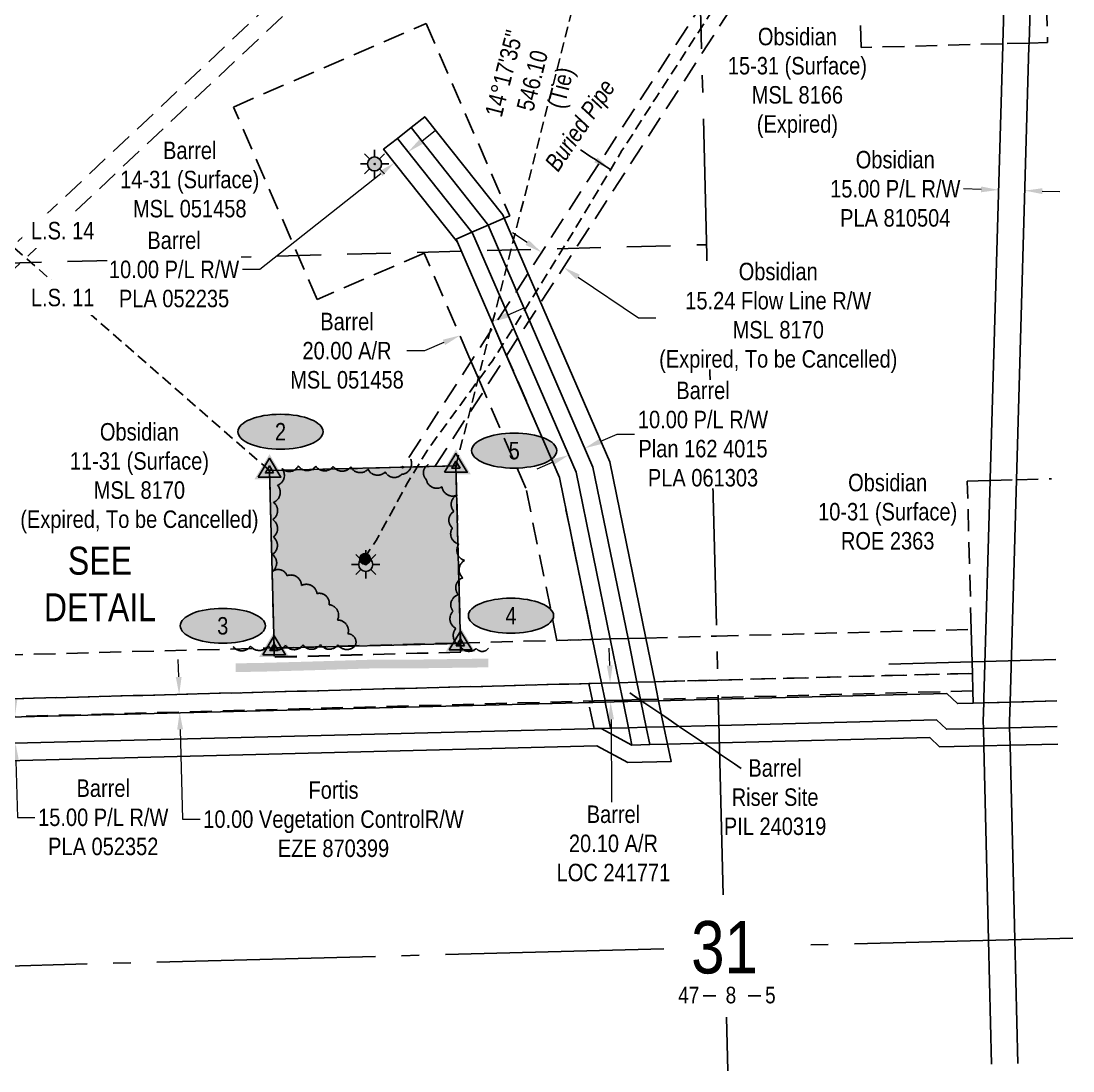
# Model space of a CAD drawing. Extents: x 621087 to 625035, y 5884607 to 5887500.
# Drawn here: x 622822 to 623423, y 5884659 to 5885260 of the extents above; entities that cross this region are included whole.
import ezdxf
from ezdxf.enums import TextEntityAlignment as Align

# ---------------------------------------------------------------- set-up
doc = ezdxf.new("R2010")
doc.units = 0
doc.header["$LTSCALE"] = 5
doc.header["$PDMODE"] = 3
doc.header["$PDSIZE"] = 0.5
for name, pattern in [('0', [1, 1, 0]), ('foc-ACCESSROAD', [3.75, 2.5, -1.25]), ('foc-FLOWLINE', [3.75, 2.5, -1.25]), ('foc-LSD', [8, 5, -3]), ('foc-QUARTERLINE', [33, 25, -3, 2, -3]), ('foc-TIELINE', [1.875, 1.25, -0.625]), ('UG_PIPE', [1.875, 1.25, -0.625])]:
    doc.linetypes.add(name, pattern=pattern)
doc.layers.get('Defpoints').update_dxf_attribs({"color": 9})
for name, color, linetype in [('10', 1, 'Continuous'), ('9', 3, 'Continuous'), ('AS-PIPE-UG', 44, 'UG_PIPE'), ('AS-PIPE-UG-T', 44, 'Continuous'), ('AS-POWER', 104, 'foc-POWER'), ('AS-ROADS', 254, 'Continuous'), ('AS-SYMBOL', 7, 'Continuous'), ('C-AR', 13, 'foc-ACCESSROAD'), ('C-FLOWLINE', 13, 'foc-FLOWLINE'), ('C-RW', 13, 'Continuous'), ('C-WS', 13, 'foc-ACCESSROAD'), ('C-WS-S', 8, 'Continuous'), ('DESCRIPTION', 4, 'Continuous'), ('DETAIL-T', 7, 'Continuous'), ('F-AR', 190, 'foc-ACCESSROAD'), ('F-EZE', 190, 'foc-FLOWLINE'), ('F-RW', 190, 'Continuous'), ('F-WS', 190, 'foc-ACCESSROAD'), ('L-BD', 7, 'Continuous'), ('L-MON', 1, 'Continuous'), ('L-SECLBL', 7, 'Continuous'), ('L-SECQ', 8, 'foc-QUARTERLINE'), ('L-SECTION-LSD', 7, 'foc-LSD'), ('L-TIE', 7, 'foc-TIELINE'), ('L-TIE-T', 7, 'Continuous'), ('MSPOINT', 7, 'Continuous'), ('oil_and_gas_wells_pt', 7, 'Continuous'), ('P-ELEVATION', 7, 'Continuous'), ('P-PROPOSED', 10, 'Continuous'), ('P-PROPOSED-H', 21, 'Continuous'), ('POINTNUMBER', 4, 'Continuous'), ('T-BUSH', 110, '0')]:
    doc.layers.add(name, color=color, linetype=linetype)
for name, color, linetype, lineweight in [('C-AR-T', 13, 'Continuous', 9), ('C-RW-T', 13, 'Continuous', 9), ('C-WS-T', 13, 'Continuous', 9), ('F-AR-T', 190, 'Continuous', 9), ('F-EZE-T', 190, 'Continuous', 9), ('F-RW-T', 190, 'Continuous', 9), ('F-WS-T', 190, 'Continuous', 9)]:
    doc.layers.add(name, color=color, linetype=linetype, lineweight=lineweight)
doc.styles.add('100L', font='ARIALN.TTF', dxfattribs={"height": 11})
doc.styles.add('80', font='ARIALN.TTF', dxfattribs={"height": 10})
doc.styles.add('80CG', font='ARIALN.TTF', dxfattribs={"height": 10})
doc.styles.add('80L', font='ARIALN.TTF', dxfattribs={"height": 10})
doc.styles.add('DESCRIPTION', font='ARIALN.TTF', dxfattribs={"height": 2.5})
doc.styles.add('foc-LtypeFont', font='ARIALN.TTF', dxfattribs={"height": 7.35})
doc.styles.add('POINTNUMBER', font='ARIALN.TTF', dxfattribs={"height": 2.5})
doc.styles.add('SIMPLEX', font='ARIALN.TTF')
doc.linetypes.add('foc-POWER', pattern='A,6,-1,["P",foc-LtypeFont,S=0.2,R=0,X=-0.625,Y=-0.75],-1.24,4', length=12.24)
doc.dimstyles.new('Compass 5 000', dxfattribs={"dimscale": 5, "dimtxt": 9, "dimasz": 2, "dimexe": 0.2, "dimexo": 0.0625, "dimgap": 0.5, "dimtad": 0, "dimtih": 1, "dimtoh": 1, "dimzin": 0, "dimdsep": 46, "dimtxsty": '80CG', "dimcen": 0.1, "dimse1": 1, "dimse2": 1, "dimclrd": 256, "dimclrt": 256, "dimaunit": 1, "dimadec": 4, "dimazin": 0, "dimtfac": 0.06, "dimtofl": 0, "dimtmove": 0, "dimatfit": 1, "dimfxl": 0.2, "dimtolj": 1, "dimtzin": 0, "dimlwd": -1, "dimarcsym": 0})

# ---------------------------------------------------------------- blocks, each defined once
blk = doc.blocks.new('L-SECLBL')
at = {"layer": '9', "color": 7}
for p, q in [((-5.08, -27.83), (-12.29, -27.83)), ((20.7, -27.83), (13.5, -27.83))]:
    blk.add_line(p, q, dxfattribs=at)
at = {"layer": '10', "color": 2, "style": 'SIMPLEX'}
blk.add_attdef('SEC', text='', height=30, dxfattribs=at).set_placement((0, 0), align=Align.MIDDLE)
at = {"layer": '10', "color": 5, "style": '80L'}
blk.add_attdef('TWP', text='', height=9.5, dxfattribs=at).set_placement((-14.43, -27.37), align=Align.MIDDLE_RIGHT)
blk.add_attdef('RGE', text='', height=9.5, dxfattribs=at).set_placement((3.62, -27.37), align=Align.MIDDLE_CENTER)
blk.add_attdef('MER', text='', height=9.5, dxfattribs=at).set_placement((23.17, -27.37), align=Align.MIDDLE_LEFT)
blk = doc.blocks.new('*D436')
at = {"layer": 'C-RW-T', "transparency": 16777216}
for p, q in [((623370.84, 5885163.96), (623360.85, 5885164.25)), ((623405.84, 5885162.95), (623415.83, 5885162.66))]:
    blk.add_line(p, q, dxfattribs=at)
for points in [[(623370.89, 5885165.62), (623370.8, 5885162.29), (623380.84, 5885163.67)], [(623405.89, 5885164.62), (623405.79, 5885161.28), (623395.84, 5885163.24)]]:
    blk.add_solid(points, dxfattribs=at)
at = {"layer": 'Defpoints', "color": 0, "transparency": 16777216}
for p in [(623380.84, 5885163.67), (623380.23, 5885142.67), (623395.24, 5885142.23)]:
    blk.add_point(p, dxfattribs=at)
at = {"layer": 'C-RW-T', "transparency": 16777216, "insert": (623321.76, 5885164.25), "char_height": 10, "attachment_point": 5, "style": '80CG'}
blk.add_mtext('\\A1;Obsidian\\P15.00 P/L R/W\\PPLA 810504', dxfattribs=at)
blk = doc.blocks.new('*D440')
at = {"layer": 'Defpoints', "color": 0, "transparency": 16777216}
for p in [(622812.73, 5884861.92), (622813.11, 5884846.86), (622818.59, 5884847)]:
    blk.add_point(p, dxfattribs=at)
at = {"layer": 'F-RW-T', "transparency": 16777216}
for p, q in [((622817.96, 5884872.05), (622817.7, 5884882.05)), ((622818.84, 5884837), (622819.67, 5884804.53)), ((622819.67, 5884804.53), (622829.67, 5884804.53))]:
    blk.add_line(p, q, dxfattribs=at)
for points in [[(622819.62, 5884872.09), (622816.29, 5884872.01), (622818.21, 5884862.06)], [(622820.51, 5884837.04), (622817.18, 5884836.96), (622818.59, 5884847)]]:
    blk.add_solid(points, dxfattribs=at)
at = {"layer": 'F-RW-T', "transparency": 16777216, "insert": (622868.75, 5884804.53), "char_height": 10, "attachment_point": 5, "style": '80CG'}
blk.add_mtext('\\A1;Barrel\\P15.00 P/L R/W\\PPLA 052352', dxfattribs=at)
blk = doc.blocks.new('*D443')
at = {"layer": 'Defpoints', "color": 0, "transparency": 16777216}
for p in [(623099.02, 5885120.11), (623089.84, 5885116.13), (623135.02, 5885011.87)]:
    blk.add_point(p, dxfattribs=at)
at = {"layer": 'F-AR-T', "transparency": 16777216}
for p, q in [((623153.38, 5885019.82), (623162.7, 5885023.86)), ((623162.7, 5885023.86), (623172.7, 5885023.86)), ((623125.85, 5885007.89), (623116.67, 5885003.91))]:
    blk.add_line(p, q, dxfattribs=at)
for points in [[(623152.71, 5885021.35), (623154.04, 5885018.29), (623144.2, 5885015.84)], [(623125.19, 5885009.42), (623126.51, 5885006.36), (623135.02, 5885011.87)]]:
    blk.add_solid(points, dxfattribs=at)
at = {"layer": 'F-AR-T', "transparency": 16777216, "insert": (623211.79, 5885023.86), "char_height": 10, "attachment_point": 5, "style": '80CG', "bg_fill": 3, "box_fill_scale": 1.1, "bg_fill_color": 256, "bg_fill_true_color": 13158600, "bg_fill_transparency": 0}
blk.add_mtext('\\A1;Barrel\\P10.00 P/L R/W\\PPlan 162 4015\\PPLA 061303', dxfattribs=at)
blk = doc.blocks.new('*D446')
at = {"layer": 'Defpoints', "color": 0, "transparency": 16777216}
for p in [(622982.23, 5884876.8), (622982.5, 5884866.72), (622912.45, 5884864.83)]:
    blk.add_point(p, dxfattribs=at)
at = {"layer": 'F-EZE-T', "transparency": 16777216}
for p, q in [((622911.91, 5884884.9), (622911.64, 5884894.9)), ((622912.72, 5884854.83), (622914.11, 5884803.47)), ((622914.11, 5884803.47), (622924.11, 5884803.47))]:
    blk.add_line(p, q, dxfattribs=at)
for points in [[(622913.58, 5884884.95), (622910.24, 5884884.86), (622912.18, 5884874.91)], [(622914.39, 5884854.88), (622911.05, 5884854.79), (622912.45, 5884864.83)]]:
    blk.add_solid(points, dxfattribs=at)
at = {"layer": 'F-EZE-T', "transparency": 16777216, "insert": (623000.45, 5884803.47), "char_height": 10, "attachment_point": 5, "style": '80CG'}
blk.add_mtext('\\A1;Fortis\\P10.00 Vegetation ControlR/W\\PEZE 870399', dxfattribs=at)
blk = doc.blocks.new('*D453')
at = {"layer": 'C-AR-T', "transparency": 16777216}
for p, q in [((623111.18, 5885133.52), (623102.89, 5885139.13)), ((623140.38, 5885113.78), (623174.88, 5885090.45)), ((623174.88, 5885090.45), (623184.88, 5885090.45))]:
    blk.add_line(p, q, dxfattribs=at)
for points in [[(623112.11, 5885134.91), (623110.24, 5885132.14), (623119.46, 5885127.92)], [(623141.31, 5885115.16), (623139.44, 5885112.4), (623132.09, 5885119.38)]]:
    blk.add_solid(points, dxfattribs=at)
at = {"layer": 'Defpoints', "color": 0, "transparency": 16777216}
for p in [(623142.92, 5885162.62), (623155.55, 5885154.07), (623132.09, 5885119.38)]:
    blk.add_point(p, dxfattribs=at)
at = {"layer": 'C-AR-T', "transparency": 16777216, "insert": (623254.82, 5885090.45), "char_height": 10, "attachment_point": 5, "style": '80CG', "bg_fill": 3, "box_fill_scale": 1.1, "bg_fill_color": 256, "bg_fill_true_color": 13158600, "bg_fill_transparency": 0}
blk.add_mtext('\\A1;Obsidian\\P15.24 Flow Line R/W\\PMSL 8170\\P(Expired, To be Cancelled)', dxfattribs=at)
blk = doc.blocks.new('*D454')
at = {"layer": 'Defpoints', "color": 0, "transparency": 16777216}
for p in [(623035.28, 5885179.15), (623053.71, 5885172.03), (623045.87, 5885165.81)]:
    blk.add_point(p, dxfattribs=at)
at = {"layer": 'F-RW-T', "transparency": 16777216}
for p, q in [((623050.95, 5885191.59), (623058.78, 5885197.8)), ((623027.44, 5885172.94), (622958.34, 5885118.11)), ((622958.34, 5885118.11), (622948.34, 5885118.11))]:
    blk.add_line(p, q, dxfattribs=at)
for points in [[(623049.91, 5885192.89), (623051.99, 5885190.28), (623043.12, 5885185.37)], [(623026.41, 5885174.24), (623028.48, 5885171.63), (623035.28, 5885179.15)]]:
    blk.add_solid(points, dxfattribs=at)
at = {"layer": 'F-RW-T', "transparency": 16777216, "insert": (622909.25, 5885118.11), "char_height": 10, "attachment_point": 5, "style": '80CG', "bg_fill": 3, "box_fill_scale": 1.1, "bg_fill_color": 256, "bg_fill_true_color": 13158600, "bg_fill_transparency": 0}
blk.add_mtext('\\A1;Barrel\\P10.00 P/L R/W\\PPLA 052235', dxfattribs=at)
blk = doc.blocks.new('*D455')
at = {"layer": 'Defpoints', "color": 0, "transparency": 16777216}
for p in [(623072.83, 5885080.37), (623105.63, 5885054.51), (623087.36, 5885046.64)]:
    blk.add_point(p, dxfattribs=at)
at = {"layer": 'F-RW-T', "transparency": 16777216}
for p, q in [((623100.28, 5885092.2), (623109.47, 5885096.16)), ((623052.45, 5885071.6), (623042.45, 5885071.6)), ((623063.64, 5885076.42), (623052.45, 5885071.6))]:
    blk.add_line(p, q, dxfattribs=at)
for points in [[(623099.62, 5885093.73), (623100.94, 5885090.67), (623091.1, 5885088.24)], [(623062.98, 5885077.95), (623064.3, 5885074.89), (623072.83, 5885080.37)]]:
    blk.add_solid(points, dxfattribs=at)
at = {"layer": 'F-RW-T', "transparency": 16777216, "insert": (623008.16, 5885071.6), "char_height": 10, "attachment_point": 5, "style": '80CG'}
blk.add_mtext('\\A1;Barrel\\P20.00 A/R\\PMSL 051458', dxfattribs=at)
blk = doc.blocks.new('RISER')
h = blk.add_hatch(color=255)
h.dxf.hatch_style = 1
edge = h.paths.add_edge_path()
edge.add_arc((0, 0), 0.7, 0, 360)
blk.add_hatch(color=13).paths.add_polyline_path([(0.58, -0.15), (-0.58, -0.15, 0.774597)])
at = {"color": 13}
blk.add_line((-0.58, -0.15), (0.58, -0.15), dxfattribs=at)
blk.add_circle((0, 0), 0.6, dxfattribs=at)
blk = doc.blocks.new('GAS')
h = blk.add_hatch(color=255)
h.dxf.hatch_style = 1
edge = h.paths.add_edge_path()
edge.add_arc((0, 0), 0.9, 0, 360)
for p, q in [((0, 0.81), (0, 1.62)), ((-0.81, 0), (-1.62, 0)), ((-0.57, 0.57), (-1.14, 1.14)), ((0.57, 0.57), (1.14, 1.14)), ((1.62, 0), (0.81, 0)), ((-0.57, -0.57), (-1.14, -1.14)), ((0, -0.81), (0, -1.62)), ((1.14, -1.14), (0.57, -0.57))]:
    blk.add_line(p, q)
blk.add_circle((0, 0), 0.8)
blk = doc.blocks.new('TRIA')
blk.add_hatch(color=255).paths.add_polyline_path([(-0.04, 1.52), (-1.47, -0.87), (1.39, -0.87)])
blk = doc.blocks.new('Hybrid_EC')
at = {"color": 251}
for points in [[(-1.3, -0.74), (0, 1.42), (1.3, -0.74)], [(0.47, -0.26), (0, 0.53), (-0.47, -0.26)]]:
    blk.add_lwpolyline(points, close=True, dxfattribs=at)
at = {"layer": 'Defpoints'}
blk.add_circle((0, 0), 0.05, dxfattribs=at)
at = {"xscale": 1.2, "yscale": 1.2, "zscale": 1.2}
blk.add_blockref('TRIA', (0.05, 0.06), dxfattribs=at)
blk = doc.blocks.new('we')
at = {"layer": 'P-ELEVATION'}
h = blk.add_hatch(color=111, dxfattribs=at)
h.dxf.hatch_style = 1
edge = h.paths.add_edge_path()
edge.add_ellipse((0, 0), major_axis=(-24.38, 0), ratio=0.410256, start_angle=0, end_angle=360)
at = {"layer": 'P-ELEVATION', "color": 7, "flags": 128}
blk.add_lwpolyline([(0, 0, 12.5, 0, 0), (-12.42, -6.43, 0, 0, 0)], format="xyseb", dxfattribs=at)
at = {"layer": 'P-ELEVATION', "color": 7}
blk.add_ellipse((0, 0), major_axis=(-24.38, 0), ratio=0.410256, dxfattribs=at)
at = {"layer": 'P-ELEVATION', "style": '80'}
blk.add_attdef('ELEVATION', text='', height=10, dxfattribs=at).set_placement((0, 0), align=Align.MIDDLE_CENTER)

msp = doc.modelspace()

# ---------------------------------------------------------------- hatches: boundary and pattern name
at = {"layer": 'P-PROPOSED-H'}
h = msp.add_hatch(color=256, dxfattribs=at)
h.dxf.hatch_style = 1
h.paths.add_polyline_path([(622966.444, 5884901.315), (622963.853, 5885003.017), (623070.46, 5885005.733), (623073.051, 5884904.051)])

# ---------------------------------------------------------------- linework, layer by layer
at = {"layer": 'AS-PIPE-UG', "flags": 128}
msp.add_lwpolyline([(623018.482, 5884952.606), (623020.231, 5884956.267), (623024.879, 5884963.032), (623031.427, 5884975.017), (623042.771, 5884996.02), (623054.143, 5885014.695), (623072.64, 5885040.136), (623091.352, 5885065.872), (623111.431, 5885097.474), (623138.495, 5885141.139), (623165.448, 5885186.126), (623184.956, 5885216.518), (623213.041, 5885259.968), (623235.714, 5885295.109), (623253.574, 5885321.839), (623278.237, 5885350.51), (623284.467, 5885352.486), (623294.373, 5885350.597), (623308.378, 5885342.689), (623317.108, 5885337.795), (623325.811, 5885336.435), (623335.293, 5885336.384), (623345.532, 5885336.207), (623359.523, 5885338.653), (623367.526, 5885342.234), (623375.321, 5885349.629), (623376.584, 5885352.589), (623378.221, 5885364.033), (623378.842, 5885374.495), (623378.01, 5885386.742), (623377.349, 5885397.85), (623376.625, 5885408.883), (623375.767, 5885417.272), (623375.316, 5885423.203), (623375.168, 5885425.806), (623374.089, 5885426.934), (623371.187, 5885426.744), (623365.563, 5885425.369)], dxfattribs=at)
at = {"layer": 'AS-POWER', "flags": 128}
msp.add_lwpolyline([(623318.064, 5884892.205), (623413.525, 5884894.847)], dxfattribs=at)
at = {"layer": 'AS-ROADS', "const_width": 5, "flags": 128}
msp.add_lwpolyline([(622944.46, 5884890.194), (622960.062, 5884890.472), (622986.171, 5884891.186), (623022.47, 5884892.302), (623046.298, 5884892.323), (623065.451, 5884892.595), (623088.971, 5884892.911)], dxfattribs=at)
at = {"layer": 'C-AR'}
msp.add_lwpolyline([(623153.708, 5884881.347), (622679.678, 5884868.766), (622679.04, 5884893.923), (622965.084, 5884901.512), (623071.727, 5884904.344), (623128.279, 5884905.848), (623148.593, 5884906.387), (623158.75, 5884906.657), (623168.902, 5884906.925), (623179.054, 5884907.195), (623219.576, 5884908.271), (623365.185, 5884912.136), (623365.853, 5884886.981), (623220.219, 5884883.115), (623184.169, 5884882.156), (623174.017, 5884881.887), (623163.865, 5884881.617), (623153.708, 5884881.347)], close=True, dxfattribs=at)
at = {"layer": 'C-FLOWLINE'}
msp.add_lwpolyline([(623264.114, 5885351.727), (623040.001, 5885004.957), (623058.444, 5885005.427), (623279.27, 5885347.112)], dxfattribs=at)
at = {"layer": 'C-RW'}
for points in [[(623376.783, 5884663.329), (623375.082, 5884734.204), (623372.412, 5884845.49), (623372.172, 5884855.488), (623372.075, 5884859.535), (623372.38, 5884870.092), (623372.453, 5884872.633), (623376.047, 5884997.335), (623376.072, 5884998.201), (623383.218, 5885246.227), (623383.25, 5885247.32), (623386.297, 5885353.085)], [(623401.3, 5885352.653), (623398.276, 5885247.72), (623398.221, 5885245.793), (623391.073, 5884997.748), (623387.405, 5884870.489), (623387.089, 5884859.498), (623387.176, 5884855.859), (623387.416, 5884845.861), (623390.085, 5884734.598), (623391.786, 5884663.719)]]:
    msp.add_lwpolyline(points, dxfattribs=at)
at = {"layer": 'C-WS'}
for p, q in [((623070.46, 5885005.733), (622963.853, 5885003.017)), ((623070.46, 5885005.733), (623040.001, 5885004.957)), ((623070.46, 5885005.733), (623073.176, 5884899.125)), ((622963.853, 5885003.017), (622966.569, 5884896.409)), ((623073.176, 5884899.125), (622966.569, 5884896.409))]:
    msp.add_line(p, q, dxfattribs=at)
for points in [[(623383.25, 5885247.32), (623302.169, 5885245.164), (623299.672, 5885342.204), (623299.415, 5885352.207), (623386.332, 5885354.3), (623401.358, 5885354.662), (623406.064, 5885354.775), (623406.322, 5885344.774), (623408.811, 5885248), (623398.276, 5885247.72), (623383.25, 5885247.32)], [(622998.503, 5885288.563), (622671.139, 5884980.382), (622676.84, 5884980.526), (622679.04, 5884893.923), (622679.678, 5884868.766), (622679.932, 5884858.763), (622680.069, 5884853.392), (622560.336, 5884850.351), (622546.472, 5884834.964), (622452.258, 5884730.402), (622442.497, 5884719.569), (622433.343, 5884709.417), (622419.148, 5884693.658), (622418.757, 5884709.035), (622418.233, 5884729.699), (622441.524, 5884755.584), (622451.284, 5884766.432), (622522.198, 5884845.249), (622532.68, 5884856.9), (622552.212, 5884878.609), (622549.706, 5884977.299), (622656.047, 5884979.999), (622983.392, 5885288.162), (622998.503, 5885288.563)]]:
    msp.add_lwpolyline(points, close=True, dxfattribs=at)
for points in [[(622963.853, 5885003.017), (623070.46, 5885005.733), (623073.264, 5884899.124), (622966.6, 5884896.14)], [(623414.068, 5884871.199), (623387.405, 5884870.489), (623372.38, 5884870.092), (623366.307, 5884869.93), (623366.119, 5884876.978), (623365.853, 5884886.981), (623365.185, 5884912.136), (623362.928, 5884996.986), (623376.047, 5884997.335), (623391.073, 5884997.748), (623411.149, 5884998.276)]]:
    msp.add_lwpolyline(points, dxfattribs=at)
at = {"layer": 'F-AR'}
msp.add_lwpolyline([(623165.899, 5884871.661), (623166.07, 5884870.825), (623155.91, 5884870.568), (623148.749, 5884870.386), (623148.583, 5884871.197), (623146.547, 5884881.156), (623153.708, 5884881.347), (623163.865, 5884881.618), (623165.899, 5884871.661)], close=True, dxfattribs=at)
at = {"layer": 'F-EZE'}
msp.add_lwpolyline([(623155.742, 5884871.39), (622685.045, 5884858.698), (622679.932, 5884858.763), (622679.678, 5884868.766), (623153.708, 5884881.347), (623163.865, 5884881.617), (623174.017, 5884881.887), (623184.169, 5884882.156), (623220.219, 5884883.115), (623365.853, 5884886.981), (623366.119, 5884876.978), (623220.474, 5884873.112), (623186.202, 5884872.2), (623176.05, 5884871.931), (623165.899, 5884871.661), (623155.742, 5884871.39)], close=True, dxfattribs=at)
at = {"layer": 'F-RW'}
for points in [[(622703.284, 5884844.076), (623153.539, 5884855.492), (623171.153, 5884845.937), (623181.308, 5884846.194), (623179.275, 5884856.146), (623176.224, 5884871.082), (623176.05, 5884871.931), (623174.017, 5884881.887), (623168.902, 5884906.925), (623148.857, 5885005.059), (623120.98, 5885069.443), (623111.634, 5885090.999), (623104.444, 5885107.587), (623088.905, 5885143.435), (623088.604, 5885144.128), (623044.796, 5885199.345), (623052.632, 5885205.563), (623097.256, 5885149.317), (623098.078, 5885147.418), (623111.081, 5885117.404), (623118.27, 5885100.812), (623158.447, 5885008.079), (623179.054, 5884907.195), (623184.169, 5884882.156), (623186.202, 5884872.2), (623186.378, 5884871.34), (623189.429, 5884856.404), (623191.462, 5884846.452), (623193.494, 5884836.502), (623168.735, 5884835.872), (623151.119, 5884845.429), (622715.724, 5884834.388)], [(623414.731, 5884846.538), (623387.416, 5884845.861), (623372.412, 5884845.49), (623347.146, 5884844.864), (623341.478, 5884850.261), (623221.136, 5884847.205), (623191.462, 5884846.452), (623181.308, 5884846.194), (623171.153, 5884845.937), (623169.121, 5884855.888), (623166.07, 5884870.825), (623165.899, 5884871.661), (623163.865, 5884881.617), (623158.75, 5884906.657), (623139.267, 5885002.04), (623111.798, 5885065.46), (623104.989, 5885081.172), (623097.799, 5885097.762), (623079.953, 5885138.942), (623079.595, 5885139.393), (623036.962, 5885193.13), (623044.796, 5885199.345), (623088.604, 5885144.128), (623088.905, 5885143.435), (623104.444, 5885107.587), (623111.634, 5885090.999), (623120.98, 5885069.443), (623148.857, 5885005.059), (623168.902, 5884906.925), (623174.017, 5884881.887), (623176.05, 5884871.931), (623176.224, 5884871.082), (623179.275, 5884856.146), (623189.429, 5884856.404), (623220.881, 5884857.202), (623345.37, 5884860.362), (623351.041, 5884854.964), (623372.172, 5884855.488), (623387.176, 5884855.859), (623414.405, 5884856.534)], [(622685.045, 5884858.698), (623155.91, 5884870.567), (623166.07, 5884870.825), (623168.744, 5884870.893), (623176.224, 5884871.082), (623186.378, 5884871.34), (623220.497, 5884872.207), (623351.212, 5884875.529), (623357.342, 5884869.692), (623366.307, 5884869.93), (623372.38, 5884870.092), (623387.405, 5884870.489), (623414.068, 5884871.199)], [(623414.405, 5884856.534), (623387.176, 5884855.859), (623372.172, 5884855.488), (623351.041, 5884854.964), (623345.37, 5884860.362), (623220.881, 5884857.202), (623189.429, 5884856.404), (623179.275, 5884856.146), (623169.121, 5884855.888), (623158.961, 5884855.63), (623153.539, 5884855.492), (622703.284, 5884844.076)]]:
    msp.add_lwpolyline(points, dxfattribs=at)
msp.add_lwpolyline([(623166.07, 5884870.825), (623169.121, 5884855.888), (623158.961, 5884855.63), (623155.91, 5884870.567), (623155.742, 5884871.39), (623153.708, 5884881.347), (623148.593, 5884906.387), (623129.672, 5884999.017), (623098.338, 5885071.343), (623091.149, 5885087.931), (623071.297, 5885133.751), (623029.124, 5885186.91), (623036.962, 5885193.13), (623079.595, 5885139.393), (623079.953, 5885138.942), (623097.799, 5885097.762), (623104.989, 5885081.172), (623111.798, 5885065.46), (623139.267, 5885002.04), (623158.75, 5884906.657), (623163.865, 5884881.617), (623165.899, 5884871.661), (623166.07, 5884870.825)], close=True, dxfattribs=at)
at = {"layer": 'F-RW-T'}
for p, q in [((623158.413, 5884891.475), (623158.159, 5884901.472)), ((623159.196, 5884860.647), (623159.45, 5884813.33))]:
    msp.add_line(p, q, dxfattribs=at)
for points in [[(623160.079, 5884891.518), (623156.747, 5884891.433), (623158.667, 5884881.478)], [(623160.862, 5884860.689), (623157.53, 5884860.605), (623158.942, 5884870.644)]]:
    msp.add_solid(points, dxfattribs=at)
at = {"layer": 'F-WS'}
for points in [[(623071.297, 5885133.751), (623091.149, 5885087.931), (623098.338, 5885071.343), (623129.672, 5884999.017), (623148.593, 5884906.387), (623128.279, 5884905.848), (623110.484, 5884992.962), (623085.132, 5885051.808), (623082.691, 5885057.473), (623077.946, 5885068.404), (623052.273, 5885127.531), (622991.102, 5885100.969), (622943.28, 5885211.106), (623053.416, 5885258.926), (623101.238, 5885148.79), (623098.078, 5885147.418), (623088.905, 5885143.435), (623079.595, 5885139.393), (623070.554, 5885135.467), (623071.297, 5885133.751)], [(623186.378, 5884871.34), (623189.429, 5884856.404), (623179.275, 5884856.146), (623169.121, 5884855.888), (623158.961, 5884855.63), (623153.538, 5884855.492), (623149.45, 5884855.389), (623146.398, 5884870.327), (623148.749, 5884870.387), (623155.91, 5884870.568), (623166.07, 5884870.825), (623168.744, 5884870.893), (623176.224, 5884871.083), (623186.378, 5884871.34)]]:
    msp.add_lwpolyline(points, close=True, dxfattribs=at)
at = {"layer": 'L-SECQ'}
for p, q in [((623203.575, 5885534.32), (623223.36, 5884760.22)), ((623423.385, 5884735.486), (623258.623, 5884731.148)), ((623189.377, 5884729.324), (622418.758, 5884709.035)), ((623225.148, 5884690.254), (623225.936, 5884659.411))]:
    msp.add_line(p, q, dxfattribs=at)
at = {"layer": 'L-SECTION-LSD'}
msp.add_line((622408.551, 5885111.045), (623213.85, 5885132.28), dxfattribs=at)
at = {"layer": 'L-TIE'}
for p, q in [((623070.46, 5885005.733), (623205.233, 5885534.738)), ((622380.048, 5885512.638), (622963.853, 5885003.017))]:
    msp.add_line(p, q, dxfattribs=at)
at = {"layer": 'MSPOINT'}
for p in [(623040.001, 5885004.957), (623070.46, 5885005.733), (622963.853, 5885003.017), (623073.051, 5884904.051), (622966.444, 5884901.315)]:
    msp.add_point(p, dxfattribs=at)
at = {"layer": 'oil_and_gas_wells_pt'}
for p in [(623023.945, 5885178.511), (623018.906, 5884949.324)]:
    msp.add_point(p, dxfattribs=at)
at = {"layer": 'P-PROPOSED'}
msp.add_lwpolyline([(622966.444, 5884901.315), (622963.853, 5885003.017), (623070.46, 5885005.733), (623073.051, 5884904.051)], close=True, dxfattribs=at)
at = {"layer": 'T-BUSH', "flags": 128}
for points in [[(622943.032, 5884902.363, 0.5205671), (622953.026, 5884902.58, 0.5205671), (622963.02, 5884902.797, 0.5205671), (622973.014, 5884903.014, 0.5205671), (622983.008, 5884903.23, 0.5205671), (622993.002, 5884903.447, 0.5205671), (623002.996, 5884903.329, 0.5205671), (623012.988, 5884903.059, 0.5205671), (623008.711, 5884909.634, 0.5205671), (623002.719, 5884917.453, 0.5205671), (622998, 5884926.265, 0.5205671), (622990.99, 5884932.658, 0.5205671), (622982.132, 5884937.269, 0.5205671), (622973.887, 5884942.876, 0.5205671), (622965.255, 5884945.118, 0.5205671), (622965.495, 5884955.016, 0.5205671), (622966.065, 5884964.986, 0.5205671), (622965.656, 5884974.974, 0.5205671), (622966.129, 5884984.883, 0.5205671), (622968.441, 5884994.608, 0.5205671), (622970.871, 5885004.293, 0.5205671), (622980.321, 5885005.693, 0.5205671), (622990.317, 5885005.543, 0.5205671), (623000.312, 5885005.393, 0.5205671), (623010.303, 5885005.179, 0.5205671), (623020.198, 5885003.758, 0.5205671), (623030.079, 5885002.263, 0.5205671), (623039.414, 5885000.856, 0.5205671), (623044.508, 5885009.622, 0.5205671)], [(623054.863, 5885006.516, 0.5205671), (623053.505, 5884997.957, 0.5205671), (623062.556, 5884993.713, 0.5205671), (623071.347, 5884989.106, 0.5205671), (623069.322, 5884979.62, 0.5205671), (623068.431, 5884970.232, 0.5205671), (623072.196, 5884960.972, 0.5205671), (623075.425, 5884951.606, 0.5205671), (623074.369, 5884941.665, 0.5205671), (623071.792, 5884932.037, 0.5205671), (623068.826, 5884922.491, 0.5205671), (623070.51, 5884912.686, 0.5205671), (623072.682, 5884902.936, 0.5205671), (623082.106, 5884901.285, 0.5205671), (623089.053, 5884901.362, 0.5205671)]]:
    msp.add_lwpolyline(points, format="xyb", dxfattribs=at)

# ---------------------------------------------------------------- block references
at = {"layer": 'AS-SYMBOL', "xscale": 5.000000000000011, "yscale": 5.000000000000011, "zscale": 5.000000000000011}
msp.add_blockref('RISER', (623018.481, 5884952.48), dxfattribs=at)
at = {"layer": 'C-WS-S', "color": 4, "xscale": 5.000000000000005, "yscale": 5.000000000000005, "zscale": 5.000000000000005}
msp.add_blockref('GAS', (623018.906, 5884949.324), dxfattribs=at)
at = {"layer": 'L-BD', "color": 4, "xscale": 0.99964465, "yscale": 0.99964465, "zscale": 0.99964465}
for p, values in [((622970.142, 5885025.256), {'ELEVATION': '2'}), ((623103.82, 5885014.434), {'ELEVATION': '5'}), ((623101.949, 5884919.968), {'ELEVATION': '4'}), ((622937.11, 5884914.185), {'ELEVATION': '3'})]:
    msp.add_blockref('we', p, dxfattribs=at).add_auto_attribs(values)
at = {"layer": 'L-MON', "color": 4, "xscale": 4.998223250000001, "yscale": 4.998223250000001, "zscale": 4.998223250000001}
for p in [(622963.853, 5885003.017), (623070.46, 5885005.733), (622966.444, 5884901.315), (623073.051, 5884904.051)]:
    msp.add_blockref('Hybrid_EC', p, dxfattribs=at)
at = {"layer": 'L-SECLBL'}
msp.add_blockref('L-SECLBL', (623224.126, 5884730.239), dxfattribs=at).add_auto_attribs({'SEC': '31', 'TWP': '47', 'RGE': '8', 'MER': '5'})

# ---------------------------------------------------------------- texts
at = {"layer": 'AS-PIPE-UG-T', "insert": (623120.186, 5885178.423), "char_height": 10, "attachment_point": 1, "rotation": 55.933292, "style": '80L'}
msp.add_mtext_dynamic_manual_height_columns('\\pi0.74159;{\\fArial Narrow|b0|i1|c0|p34;Buried Pipe}', width=59.9211, gutter_width=50, heights=[0], dxfattribs=at)
at = {"layer": 'C-WS-T', "char_height": 10, "attachment_point": 5, "style": '80CG'}
for s, insert, width in [('\\A1;Obsidian\\P15-31 (Surface)\\PMSL 8166\\P(Expired)', (623265.782, 5885224.906), 78.99495), ('\\A1;Obsidian\\P11-31 (Surface)\\PMSL 8170\\P(Expired, To be Cancelled)', (622889.44, 5884998.704), 139.30246)]:
    msp.add_mtext(s, dxfattribs=dict(at, insert=insert, width=width))
at = {"layer": 'DESCRIPTION', "style": 'DESCRIPTION'}
for p in [(623070.46, 5885005.508), (622963.853, 5885002.792)]:
    msp.add_text('calc', height=0.15, dxfattribs=at).set_placement(p)
at = {"layer": 'DETAIL-T', "color": 3, "insert": (622866.859, 5884938.134), "char_height": 15.9943, "width": 53.77254, "attachment_point": 5, "style": '80CG'}
msp.add_mtext('SEE\\PDETAIL', dxfattribs=at)
at = {"layer": 'F-RW-T', "insert": (623160.563, 5884789.608), "char_height": 10, "attachment_point": 5, "style": '80CG'}
msp.add_mtext('\\A1;Barrel\\P20.10 A/R\\PLOC 241771', dxfattribs=at)
at = {"layer": 'F-WS-T', "insert": (623253.018, 5884816.071), "char_height": 10, "width": 78.99495, "attachment_point": 5, "style": '80CG'}
msp.add_mtext('\\A1;Barrel\\PRiser Site\\PPIL 240319', dxfattribs=at)
at = {"layer": 'L-TIE-T', "insert": (623093.113, 5885231.598), "char_height": 9.99645, "width": 61.1492, "attachment_point": 2, "rotation": 75.707, "style": '80L'}
msp.add_mtext("14°17'35'' 546.10 (Tie)", dxfattribs=at)
at = {"layer": 'POINTNUMBER', "style": 'POINTNUMBER'}
for s, p in [('57', (623040.039, 5885004.994)), ('55', (623070.498, 5885005.77)), ('56', (622963.89, 5885003.055)), ('3', (623073.088, 5884904.088)), ('2', (622966.481, 5884901.352))]:
    msp.add_text(s, height=0.15, dxfattribs=at).set_placement(p)

# ---------------------------------------------------------------- dimensions: what is measured, and where the dimension line sits
at = {"layer": 'F-EZE-T'}
dim = msp.add_linear_dim(base=(622912.451, 5884864.83), p1=(622982.233, 5884876.796), p2=(622982.505, 5884866.719), angle=271.544568, text='Fortis\\P10.00 Vegetation ControlR/W\\PEZE 870399', dimstyle='Compass 5 000', dxfattribs=at)
dim.commit()
dim.dimension.update_dxf_attribs({"geometry": '*D446', "text_midpoint": (623000.446, 5884803.473), "dimtype": 161})
at = {"layer": 'F-RW-T'}
dim = msp.add_linear_dim(base=(622818.59, 5884846.999), p1=(622812.726, 5884861.917), p2=(622813.108, 5884846.86), angle=271.452425, text='Barrel\\P15.00 P/L R/W\\PPLA 052352', dimstyle='Compass 5 000', dxfattribs=at)
dim.commit()
dim.dimension.update_dxf_attribs({"geometry": '*D440', "text_midpoint": (622868.753, 5884804.533), "dimtype": 161})

# ---------------------------------------------------------------- leaders
at = {"layer": 'AS-PIPE-UG-T', "path_type": 1}
msp.add_leader([(623158.845, 5885175.314), (623141.643, 5885186.661)], dimstyle='Compass 5 000', override={"dimgap": 0.5, "dimtad": 0}, dxfattribs=at)
at = {"layer": 'F-RW-T', "path_type": 1}
msp.add_leader([(623169.956, 5884875.741), (623233.693, 5884832.507)], dimstyle='Compass 5 000', override={"dimgap": 0.5, "dimtad": 0}, dxfattribs=at)

# ---------------------------------------------------------------- next in the draw order: dimensions: what is measured, and where the dimension line sits
at = {"layer": 'C-AR-T'}
dim = msp.add_linear_dim(base=(623132.091, 5885119.381), p1=(623142.919, 5885162.617), p2=(623155.551, 5885154.075), angle=325.933292, text='Obsidian\\P15.24 Flow Line R/W\\PMSL 8170\\P(Expired, To be Cancelled)', dimstyle='Compass 5 000', override={"dimtfill": 1}, dxfattribs=at)
dim.commit()
dim.dimension.update_dxf_attribs({"geometry": '*D453', "text_midpoint": (623254.821, 5885090.446), "dimtype": 161})
at = {"layer": 'F-RW-T'}
dim = msp.add_linear_dim(base=(623035.277, 5885179.154), p1=(623053.706, 5885172.025), p2=(623045.867, 5885165.806), angle=218.426506, text='Barrel\\P10.00 P/L R/W\\PPLA 052235', dimstyle='Compass 5 000', override={"dimtfill": 1}, dxfattribs=at)
dim.commit()
dim.dimension.update_dxf_attribs({"geometry": '*D454', "text_midpoint": (622909.252, 5885118.114), "dimtype": 161})

# ---------------------------------------------------------------- next in the draw order: block references
at = {"layer": 'C-WS-S', "color": 4, "xscale": 5.000000000000005, "yscale": 5.000000000000005, "zscale": 5.000000000000005}
msp.add_blockref('GAS', (623023.945, 5885178.511), dxfattribs=at)

# ---------------------------------------------------------------- next in the draw order: texts
at = {"layer": 'C-WS-T', "insert": (623317.407, 5884979.443), "char_height": 10, "width": 78.99495, "attachment_point": 5, "style": '80CG', "bg_fill": 3, "box_fill_scale": 1.15, "bg_fill_color": 256, "bg_fill_true_color": 256, "bg_fill_transparency": 0}
msp.add_mtext('\\A1;Obsidian\\P10-31 (Surface)\\PROE 2363', dxfattribs=at)
at = {"layer": 'F-WS-T', "insert": (622918.221, 5885169.541), "char_height": 10, "width": 78.99495, "attachment_point": 5, "style": '80CG'}
msp.add_mtext('\\A1;Barrel\\P14-31 (Surface)\\PMSL 051458', dxfattribs=at)
at = {"layer": 'L-SECTION-LSD', "char_height": 9.9964, "attachment_point": 1, "style": '100L', "bg_fill": 3, "box_fill_scale": 1.5, "bg_fill_color": 256, "bg_fill_transparency": 0}
for s, width, insert in [('L.S. 14', 36.9982, (622827.401, 5885145.348)), ('L.S. 11', 36.4495, (622827.401, 5885107.077))]:
    msp.add_mtext_dynamic_manual_height_columns(s, width=width, gutter_width=55, heights=[0], dxfattribs=dict(at, insert=insert))

# ---------------------------------------------------------------- next in the draw order: dimensions: what is measured, and where the dimension line sits
at = {"layer": 'C-RW-T'}
dim = msp.add_linear_dim(base=(623380.839, 5885163.67), p1=(623395.237, 5885142.234), p2=(623380.234, 5885142.667), angle=178.349506, text='Obsidian\\P15.00 P/L R/W\\PPLA 810504', dimstyle='Compass 5 000', dxfattribs=at)
dim.commit()
dim.dimension.update_dxf_attribs({"geometry": '*D436', "text_midpoint": (623321.762, 5885164.246), "dimtype": 161})
at = {"layer": 'F-AR-T'}
dim = msp.add_linear_dim(base=(623135.024, 5885011.867), p1=(623099.016, 5885120.11), p2=(623089.838, 5885116.133), angle=203.430713, text='Barrel\\P10.00 P/L R/W\\PPlan 162 4015\\PPLA 061303', dimstyle='Compass 5 000', override={"dimtfill": 1}, dxfattribs=at)
dim.commit()
dim.dimension.update_dxf_attribs({"geometry": '*D443', "text_midpoint": (623211.785, 5885023.861), "dimtype": 161})

# ---------------------------------------------------------------- next in the draw order: dimensions: what is measured, and where the dimension line sits
at = {"layer": 'F-RW-T'}
dim = msp.add_linear_dim(base=(623072.826, 5885080.373), p1=(623105.63, 5885054.511), p2=(623087.359, 5885046.64), angle=203.307372, text='Barrel\\P20.00 A/R\\PMSL 051458', dimstyle='Compass 5 000', dxfattribs=at)
dim.commit()
dim.dimension.update_dxf_attribs({"geometry": '*D455', "text_midpoint": (623008.156, 5885071.596), "dimtype": 161})

doc.saveas('drawing.dxf')
